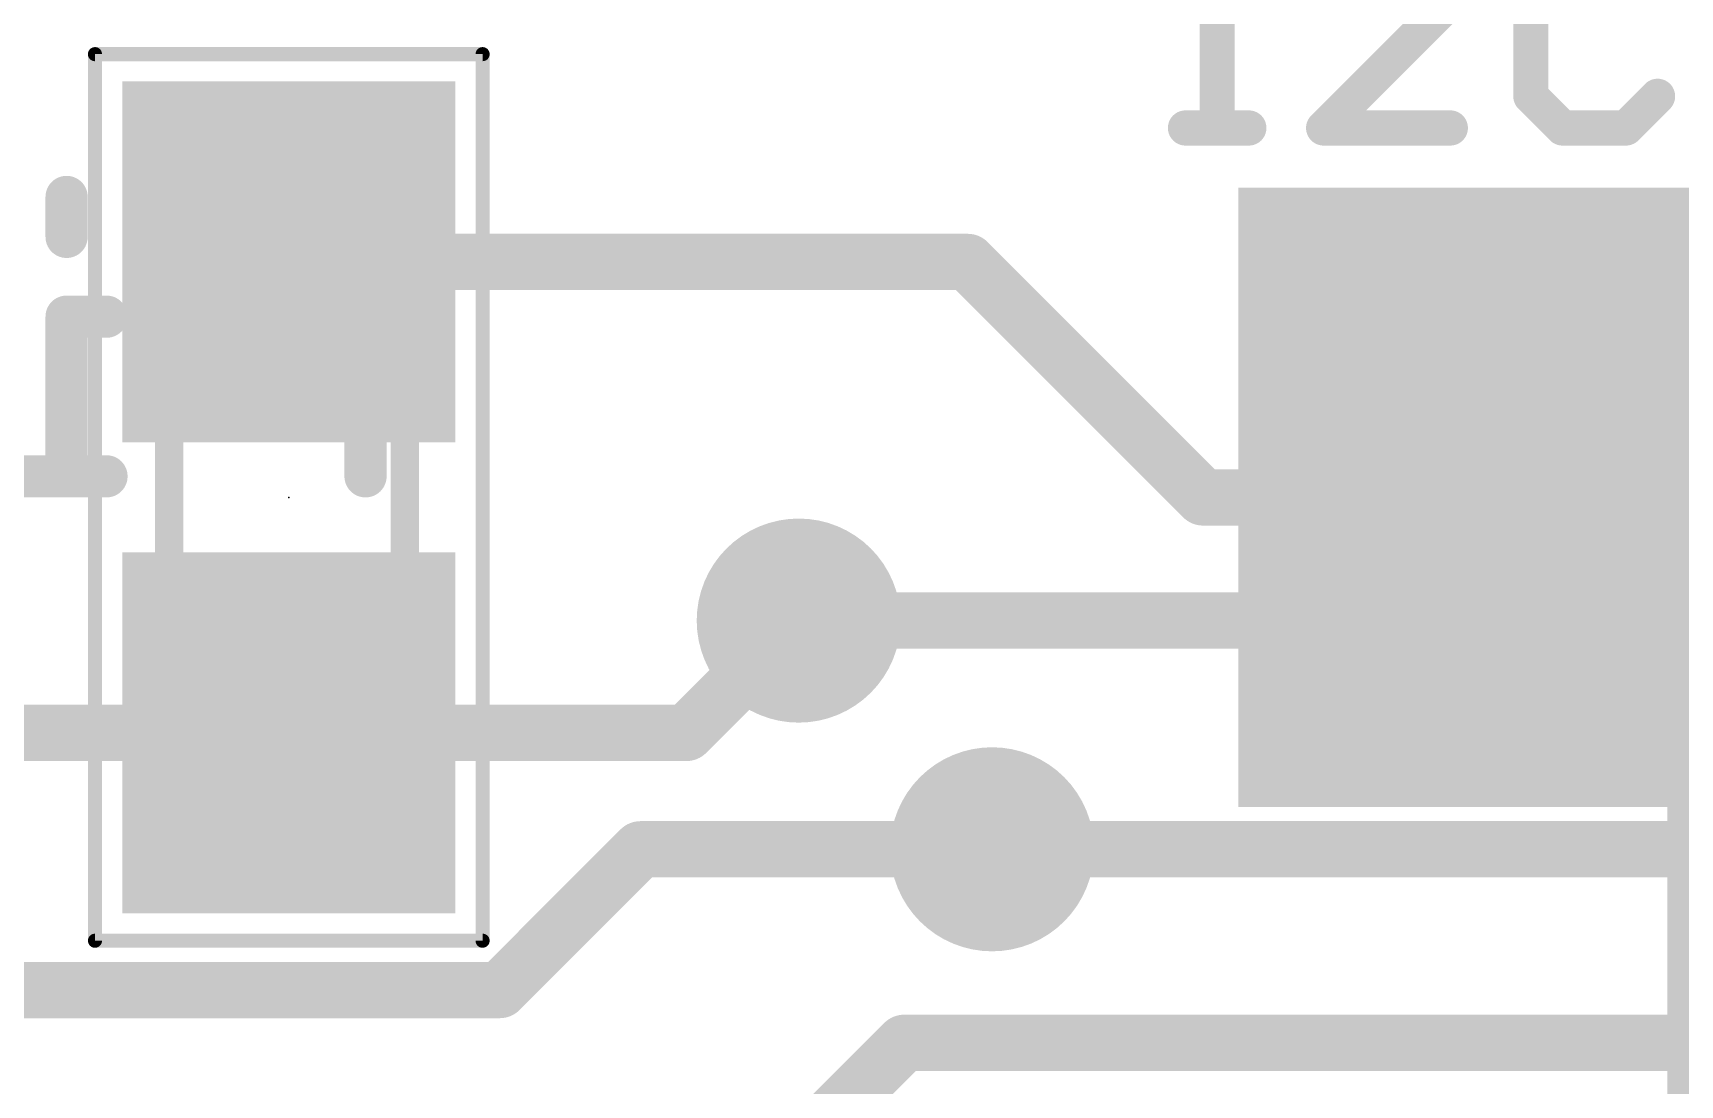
# Model space of a CAD drawing. Extents: x -36 to 72, y -21 to 37.
# Drawn here: x 6.7 to 12.64, y 14.39 to 18.19 of the extents above; entities that cross this region are included whole.
import ezdxf

# ---------------------------------------------------------------- set-up
doc = ezdxf.new("R2010")
doc.units = 0
for name, color, linetype in [('1', 12, 'CONTINUOUS'), ('16', 132, 'CONTINUOUS'), ('18', 110, 'CONTINUOUS'), ('21', 41, 'CONTINUOUS'), ('22', 40, 'CONTINUOUS'), ('23', 53, 'CONTINUOUS'), ('29', 253, 'CONTINUOUS'), ('31', 253, 'CONTINUOUS'), ('39', 12, 'CONTINUOUS'), ('51', 53, 'CONTINUOUS')]:
    doc.layers.add(name, color=color, linetype=linetype)

# ---------------------------------------------------------------- blocks, each defined once
blk = doc.blocks.new('RECT')
blk.add_solid([(-0.5, -0.5), (0.5, -0.5), (-0.5, 0.5), (0.5, 0.5)])
blk = doc.blocks.new('ROUNDV')
at = {"const_width": 0.5}
blk.add_lwpolyline([(0, -0.25, 1), (0, 0.25, 1), (0, -0.25)], format="xyb", dxfattribs=at)

msp = doc.modelspace()

# ---------------------------------------------------------------- linework, layer by layer
at = {"layer": '1'}
for points, const_width in [([(7.62, 17.36), (10.072, 17.36)], 0.2032), ([(10.922, 16.51), (10.072, 17.36)], 0.2032), ([(11.8872, 16.51), (10.922, 16.51)], 0.2032), ([(12.7, 15.24), (12.7, 16.51)], 0.1778), ([(9.4615, 16.0655), (9.056, 15.66)], 0.2032), ([(7.62, 15.66), (6.311, 15.66)], 0.2032), ([(9.056, 15.66), (7.62, 15.66)], 0.2032), ([(8.382, 14.732), (8.89, 15.24)], 0.2032), ([(8.89, 15.24), (10.16, 15.24)], 0.2032), ([(10.16, 15.24), (12.7, 15.24)], 0.2032), ([(12.7, 15.24), (13.97, 15.24)], 0.2032), ([(6.096, 14.224), (6.604, 14.732)], 0.2032), ([(6.604, 14.732), (8.382, 14.732)], 0.2032), ([(9.271, 13.97), (9.8425, 14.5415)], 0.2032), ([(9.8425, 14.5415), (17.78, 14.5415)], 0.2032)]:
    msp.add_lwpolyline(points, dxfattribs=dict(at, const_width=const_width))
for points, const_width in [([(7.62, 17.4108, 1), (7.62, 17.3092)], 0.1016), ([(10.1079, 17.3959, 1), (10.0361, 17.3241)], 0.1016), ([(10.072, 17.3092, 1), (10.072, 17.4108)], 0.1016), ([(10.922, 16.5608, 1), (10.922, 16.4592)], 0.1016), ([(11.8872, 16.4592, 1), (11.8872, 16.5608)], 0.1016), ([(12.7445, 16.51, 1), (12.6556, 16.51)], 0.0889), ([(10.8861, 16.4741, 1), (10.9579, 16.5459)], 0.1016), ([(9.4974, 16.0296, 1), (9.4256, 16.1014)], 0.1016), ([(7.62, 15.7108, 1), (7.62, 15.6092)], 0.1016), ([(7.62, 15.6092, 1), (7.62, 15.7108)], 0.1016), ([(9.0201, 15.6959, 1), (9.0919, 15.6241)], 0.1016), ([(9.056, 15.6092, 1), (9.056, 15.7108)], 0.1016), ([(8.89, 15.2908, 1), (8.89, 15.1892)], 0.1016), ([(8.9259, 15.2041, 1), (8.8541, 15.2759)], 0.1016), ([(10.16, 15.2908, 1), (10.16, 15.1892)], 0.1016), ([(10.16, 15.1892, 1), (10.16, 15.2908)], 0.1016), ([(12.7, 15.2908, 1), (12.7, 15.1892)], 0.1016), ([(12.6556, 15.24, 1), (12.7445, 15.24)], 0.0889), ([(6.6399, 14.6961, 1), (6.5681, 14.7679)], 0.1016), ([(8.3461, 14.7679, 1), (8.4179, 14.6961)], 0.1016), ([(8.382, 14.6812, 1), (8.382, 14.7828)], 0.1016), ([(9.8425, 14.5923, 1), (9.8425, 14.4907)], 0.1016), ([(9.8784, 14.5056, 1), (9.8066, 14.5774)], 0.1016)]:
    msp.add_lwpolyline(points, format="xyb", dxfattribs=dict(at, const_width=const_width))
at = {"layer": '16', "const_width": 0.2032}
for points in [[(12.7, 16.0655), (9.4615, 16.0655)], [(12.7, 11.049), (12.7, 16.0655)], [(12.7, 16.0655), (20.7645, 16.0655)]]:
    msp.add_lwpolyline(points, dxfattribs=at)
at = {"layer": '16', "const_width": 0.1016}
for points in [[(9.4615, 16.1163, 1), (9.4615, 16.0147)], [(12.7508, 16.0655, 1), (12.6492, 16.0655)], [(12.7, 16.1163, 1), (12.7, 16.0147)]]:
    msp.add_lwpolyline(points, format="xyb", dxfattribs=at)
at = {"layer": '21'}
for points, const_width in [([(10.9729, 17.8435), (10.9729, 18.5299)], 0.127), ([(12.1059, 18.4155), (12.1059, 17.9579)], 0.127), ([(11.3574, 17.8435), (11.815, 18.3011)], 0.127), ([(12.1059, 17.9579), (12.2203, 17.8435)], 0.127), ([(12.449, 17.8435), (12.5635, 17.9579)], 0.127), ([(10.8585, 17.8435), (11.0873, 17.8435)], 0.127), ([(11.815, 17.8435), (11.3574, 17.8435)], 0.127), ([(12.2203, 17.8435), (12.449, 17.8435)], 0.127), ([(11.43, 17.526), (13.97, 17.526)], 0.1524), ([(11.176, 15.748), (11.176, 17.272)], 0.1524), ([(13.97, 15.494), (11.43, 15.494)], 0.1524)]:
    msp.add_lwpolyline(points, dxfattribs=dict(at, const_width=const_width))
for points, const_width in [([(12.0741, 17.9579, 1), (12.1376, 17.9579)], 0.0635), ([(12.1283, 17.9803, 1), (12.0834, 17.9354)], 0.0635), ([(12.5859, 17.9354, 1), (12.541, 17.9803)], 0.0635), ([(10.8585, 17.8753, 1), (10.8585, 17.8118)], 0.0635), ([(11.0873, 17.8118, 1), (11.0873, 17.8753)], 0.0635), ([(11.3574, 17.8753, 1), (11.3574, 17.8118)], 0.0635), ([(11.815, 17.8118, 1), (11.815, 17.8753)], 0.0635), ([(12.2203, 17.8753, 1), (12.2203, 17.8118)], 0.0635), ([(12.449, 17.8118, 1), (12.449, 17.8753)], 0.0635), ([(10.9411, 17.8435, 1), (11.0046, 17.8435)], 0.0635), ([(11.335, 17.866, 1), (11.3799, 17.821)], 0.0635), ([(12.1978, 17.821, 1), (12.2427, 17.866)], 0.0635), ([(12.4266, 17.866, 1), (12.4715, 17.821)], 0.0635), ([(11.43, 17.526, 0.4142), (11.176, 17.272)], 0.1524), ([(11.43, 17.5641, 1), (11.43, 17.4879)], 0.0762), ([(11.43, 17.4879, 1), (11.43, 17.5641)], 0.0762), ([(11.2141, 17.272, 1), (11.1379, 17.272)], 0.0762), ([(11.1379, 17.272, 1), (11.2141, 17.272)], 0.0762), ([(11.176, 15.748, 0.4142), (11.43, 15.494)], 0.1524), ([(11.2141, 15.748, 1), (11.1379, 15.748)], 0.0762), ([(11.1379, 15.748, 1), (11.2141, 15.748)], 0.0762), ([(11.43, 15.5321, 1), (11.43, 15.4559)], 0.0762), ([(11.43, 15.4559, 1), (11.43, 15.5321)], 0.0762)]:
    msp.add_lwpolyline(points, format="xyb", dxfattribs=dict(at, const_width=const_width))
at = {"layer": '22', "const_width": 0.1524}
for points in [[(6.8175, 17.5946), (6.8175, 17.4505)], [(7.8971, 17.4505), (7.3209, 17.4505)], [(7.8971, 16.5862), (7.8971, 17.4505)], [(6.9616, 17.1624), (6.8175, 17.1624)], [(6.8175, 17.1624), (6.8175, 16.5862)], [(7.8971, 17.0184), (7.609, 17.0184)], [(6.9616, 16.5862), (6.6735, 16.5862)]]:
    msp.add_lwpolyline(points, dxfattribs=at)
at = {"layer": '22', "const_width": 0.0762}
for points in [[(6.8556, 17.5946, 1), (6.7794, 17.5946)], [(7.3209, 17.4886, 1), (7.3209, 17.4124)], [(7.9352, 17.4505, 1), (7.859, 17.4505)], [(7.8971, 17.4124, 1), (7.8971, 17.4886)], [(6.7794, 17.4505, 1), (6.8556, 17.4505)], [(6.8175, 17.2005, 1), (6.8175, 17.1243)], [(6.8556, 17.1624, 1), (6.7794, 17.1624)], [(6.9616, 17.1243, 1), (6.9616, 17.2005)], [(7.609, 17.0565, 1), (7.609, 16.9803)], [(7.8971, 16.9803, 1), (7.8971, 17.0565)], [(6.6735, 16.6243, 1), (6.6735, 16.5481)], [(6.9616, 16.5481, 1), (6.9616, 16.6243)], [(6.7794, 16.5862, 1), (6.8556, 16.5862)], [(7.859, 16.5862, 1), (7.9352, 16.5862)]]:
    msp.add_lwpolyline(points, format="xyb", dxfattribs=at)
at = {"layer": '23'}
msp.add_point((7.62, 16.51), dxfattribs=at)
at = {"layer": '39', "const_width": 0.0508}
for points in [[(6.92, 14.91), (6.92, 18.11)], [(6.92, 18.11), (8.32, 18.11)], [(8.32, 18.11), (8.32, 14.91)], [(8.32, 14.91), (6.92, 14.91)]]:
    msp.add_lwpolyline(points, dxfattribs=at)
at = {"layer": '39', "const_width": 0.0254}
for points in [[(6.9327, 18.11, 1), (6.9073, 18.11)], [(6.92, 18.1227, 1), (6.92, 18.0973)], [(8.3327, 18.11, 1), (8.3073, 18.11)], [(8.32, 18.0973, 1), (8.32, 18.1227)], [(6.92, 14.9227, 1), (6.92, 14.8973)], [(8.32, 14.8973, 1), (8.32, 14.9227)], [(6.9073, 14.91, 1), (6.9327, 14.91)], [(8.3073, 14.91, 1), (8.3327, 14.91)]]:
    msp.add_lwpolyline(points, format="xyb", dxfattribs=at)
at = {"layer": '51', "const_width": 0.1016}
for points in [[(7.188, 16.154), (7.188, 16.866)], [(8.039, 16.154), (8.039, 16.866)]]:
    msp.add_lwpolyline(points, dxfattribs=at)
at = {"layer": '51', "const_width": 0.0508}
for points in [[(7.2134, 16.866, 1), (7.1626, 16.866)], [(8.0644, 16.866, 1), (8.0136, 16.866)], [(7.1626, 16.154, 1), (7.2134, 16.154)], [(8.0136, 16.154, 1), (8.0644, 16.154)]]:
    msp.add_lwpolyline(points, format="xyb", dxfattribs=at)

# ---------------------------------------------------------------- block references
at = {"layer": '1', "xscale": 1.1, "rotation": 90}
for p in [(7.62, 17.36), (7.62, 15.66)]:
    msp.add_blockref('RECT', p, dxfattribs=at)
at = {"layer": '1', "xscale": 0.635, "yscale": 1.27}
for p in [(11.8872, 16.51), (12.7, 16.51)]:
    msp.add_blockref('RECT', p, dxfattribs=at)
at = {"layer": '18', "xscale": 0.7366, "yscale": 0.7366}
for p in [(9.4615, 16.0655), (9.4615, 16.0655), (10.16, 15.24), (10.16, 15.24)]:
    msp.add_blockref('ROUNDV', p, dxfattribs=at)
at = {"layer": '29', "xscale": 1.3032, "yscale": 1.2032, "rotation": 90}
for p in [(7.62, 17.36), (7.62, 15.66)]:
    msp.add_blockref('RECT', p, dxfattribs=at)
at = {"layer": '29', "xscale": 0.8382, "yscale": 1.4732}
for p in [(11.8872, 16.51), (12.7, 16.51)]:
    msp.add_blockref('RECT', p, dxfattribs=at)
at = {"layer": '31', "xscale": 1.1, "rotation": 90}
for p in [(7.62, 17.36), (7.62, 15.66)]:
    msp.add_blockref('RECT', p, dxfattribs=at)
at = {"layer": '31', "xscale": 3.302, "yscale": 2.2352}
msp.add_blockref('RECT', (12.7, 16.51), dxfattribs=at)
at = {"layer": '51', "xscale": 0.5001, "yscale": 0.95, "rotation": 90}
for p in [(7.6149, 17.0903), (7.6149, 15.9219)]:
    msp.add_blockref('RECT', p, dxfattribs=at)

doc.saveas('drawing.dxf')
